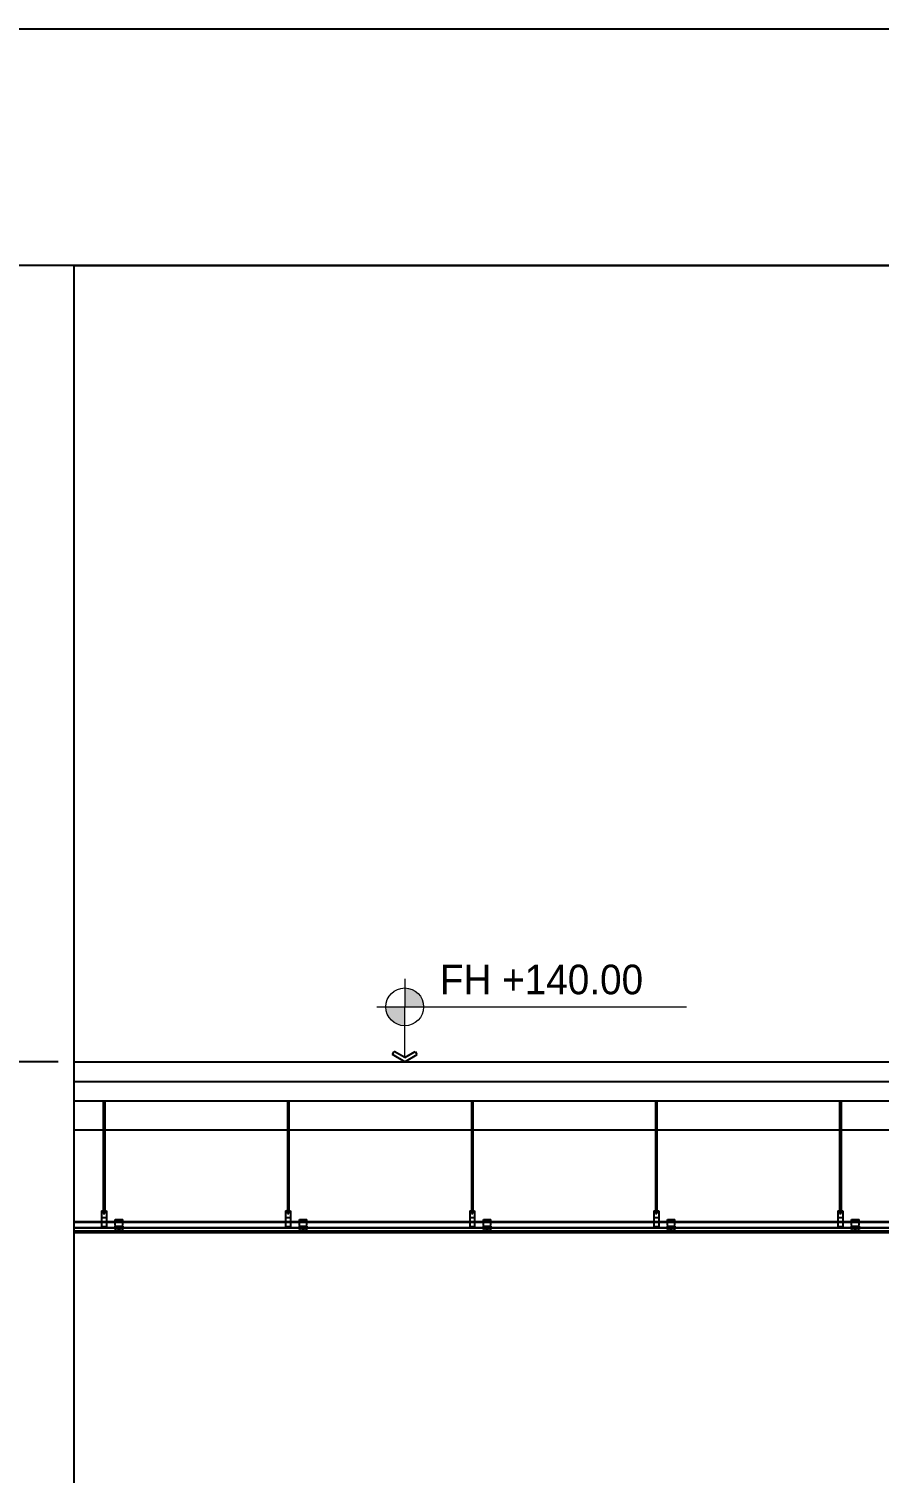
# Model space of a CAD drawing. Header units: millimetres. Extents: x 11948722 to 13111668, y -10771712 to -10232988.
# Drawn here: x 12265843 to 12272310, y -10535141 to -10524159 of the extents above; entities that cross this region are included whole.
import ezdxf

# ---------------------------------------------------------------- set-up
doc = ezdxf.new("R2010")
doc.units = ezdxf.units.MM
doc.header["$LTSCALE"] = 150
doc.header["$MEASUREMENT"] = 0
doc.linetypes.add('CEN', pattern=[6.2, 6, -0.1, 0, -0.1])
doc.linetypes.add('Xref-계단단면도$0$HIDDEN', pattern=[0.375, 0.25, -0.125])
doc.layers.get('0').update_dxf_attribs({"linetype": 'CONTINUOUS'})
doc.layers.get('Defpoints').update_dxf_attribs({"color": 117, "linetype": 'CONTINUOUS'})
for name, color, linetype in [('A-FIN-4', 9, 'CONTINUOUS'), ('A-중심선', 10, 'CEN'), ('CON-C', 2, 'CONTINUOUS'), ('INS', 251, 'CONTINUOUS'), ('Xref-계단단면도$0$3 dim0', 7, 'CONTINUOUS'), ('Xref-계단단면도$0$8', 8, 'CONTINUOUS'), ('Xref-계단단면도$0$A-TEX-SYM', 3, 'CONTINUOUS'), ('Xref-계단단면도$0$DIM', 7, 'CONTINUOUS'), ('Xref-계단단면도$0$FIN', 5, 'CONTINUOUS')]:
    doc.layers.add(name, color=color, linetype=linetype)
doc.layers.add('Xref-계단단면도$0$박스', color=6, linetype='CONTINUOUS', lineweight=15)
doc.styles.add('Xref-계단단면도$0$나눔고딕 Se', font='')
doc.styles.add('Xref-계단단면도$0$돋움', font='')
doc.styles.get('Xref-계단단면도$0$나눔고딕 Se').set_extended_font_data('Dotum')
doc.styles.get('Xref-계단단면도$0$돋움').set_extended_font_data('Dotum')
doc.dimstyles.new('Xref-계단단면도$0$A1-100', dxfattribs={"dimtxt": 3, "dimasz": 1, "dimexe": 2, "dimexo": 2, "dimgap": 1, "dimtad": 1, "dimdec": 0, "dimzin": 12, "dimdsep": 46, "dimlunit": 6, "dimtxsty": 'Xref-계단단면도$0$나눔고딕 Se', "dimblk1": 'Xref-계단단면도$0$DIMDOT', "dimblk2": 'Xref-계단단면도$0$DIMDOT', "dimsah": 1, "dimcen": -1, "dimdle": 2, "dimclrd": 256, "dimclre": 256, "dimclrt": 3, "dimadec": 0, "dimazin": 0, "dimtfac": 1, "dimtdec": 0, "dimtix": 1, "dimtmove": 2, "dimatfit": 3, "dimldrblk": 'Xref-계단단면도$0$DIMDOT', "dimfxl": 1, "dimtvp": 1, "dimtolj": 1, "dimtzin": 12, "dimlwd": -1, "dimlwe": -1, "dimarcsym": 0})

# ---------------------------------------------------------------- blocks, each defined once
blk = doc.blocks.new('Xref-계단단면도$0$DIMDOT')
at = {"color": 0}
blk.add_line((-2, 0), (2, 0), dxfattribs=at)
for radius in [0.5, 0.25]:
    blk.add_circle((0, 0), radius, dxfattribs=at)
blk = doc.blocks.new('*D78')
at = {"layer": 'Defpoints', "color": 0, "transparency": 16777216}
for p in [(12262587, -10532013), (12266187, -10532013), (12266187, -10566163)]:
    blk.add_point(p, dxfattribs=at)
at = {"layer": 'Xref-계단단면도$0$3 dim0', "transparency": 16777216}
for p, q in [((12266067, -10532013), (12262467, -10532013)), ((12262587, -10566103), (12262587, -10532073)), ((12266067, -10566163), (12262467, -10566163))]:
    blk.add_line(p, q, dxfattribs=at)
at = {"layer": 'Xref-계단단면도$0$3 dim0', "transparency": 16777216, "xscale": 60, "yscale": 60, "zscale": 60}
for p, rotation in [((12262587, -10532013), 90), ((12262587, -10566163), 270)]:
    blk.add_blockref('Xref-계단단면도$0$DIMDOT', p, dxfattribs=dict(at, rotation=rotation))
at = {"layer": 'Xref-계단단면도$0$3 dim0', "color": 3, "transparency": 16777216, "insert": (12262402, -10549088), "char_height": 210, "attachment_point": 5, "rotation": 90, "style": 'Xref-계단단면도$0$나눔고딕 Se'}
blk.add_mtext('\\A1;34,150', dxfattribs=at)
blk = doc.blocks.new('*D1046')
at = {"layer": 'Defpoints', "color": 0, "transparency": 16777216}
for p in [(12266187, -10532013), (12263187, -10536163), (12266187, -10536163)]:
    blk.add_point(p, dxfattribs=at)
at = {"layer": 'Xref-계단단면도$0$3 dim0', "transparency": 16777216}
for p, q in [((12266067, -10532013), (12263067, -10532013)), ((12263187, -10532073), (12263187, -10536103)), ((12266067, -10536163), (12263067, -10536163))]:
    blk.add_line(p, q, dxfattribs=at)
at = {"layer": 'Xref-계단단면도$0$3 dim0', "transparency": 16777216, "xscale": 60, "yscale": 60, "zscale": 60}
for p, rotation in [((12263187, -10532013), 90), ((12263187, -10536163), 270)]:
    blk.add_blockref('Xref-계단단면도$0$DIMDOT', p, dxfattribs=dict(at, rotation=rotation))
at = {"layer": 'Xref-계단단면도$0$3 dim0', "color": 3, "transparency": 16777216, "insert": (12263002, -10534088), "char_height": 210, "attachment_point": 5, "rotation": 90, "style": 'Xref-계단단면도$0$나눔고딕 Se'}
blk.add_mtext('\\A1;4,150', dxfattribs=at)
blk = doc.blocks.new('Xref-계단단면도$0$arrow1')
for p, q in [((0, 0), (0.286, 0.501)), ((0, 0), (0.286, -0.501)), ((0.165, 0), (0.41, 0.429)), ((0.165, 0), (0.41, -0.429)), ((0.286, 0.501), (0.41, 0.43)), ((0.286, -0.501), (0.41, -0.43))]:
    blk.add_line(p, q)

msp = doc.modelspace()

# ---------------------------------------------------------------- hatches: boundary and pattern name
at = {"layer": 'Xref-계단단면도$0$박스', "ltscale": 0.1}
h = msp.add_hatch(dxfattribs=at)
h.set_pattern_fill('ANSI31', color=256, scale=0.179786)
h.set_pattern_definition([(45, (0, 4150), (-0.015890984760856, 0.015890984760856), [])])
h.paths.add_polyline_path([(12268701.9, -10531452.3), (12268701.9, -10531596.1), (12268845.7, -10531596.1, 0.4142136)])
h.paths.add_polyline_path([(12268701.9, -10531596.1), (12268558.1, -10531596.1, 0.4142136), (12268701.9, -10531739.9)])

# ---------------------------------------------------------------- linework, layer by layer
at = {"layer": 'A-FIN-4'}
msp.add_line((12266187.3, -10532012.8), (12283813.3, -10532012.8), dxfattribs=at)
at = {"layer": 'A-중심선', "linetype": 'ByBlock', "ltscale": 0.5}
msp.add_line((12266187.3, -10532012.8), (12283813.3, -10532012.8), dxfattribs=at)
at = {"layer": 'CON-C', "ltscale": 1200}
for p, q in [((12266187.3, -10532162.8), (12283813.3, -10532162.8)), ((12283813.3, -10532312.8), (12266187.3, -10532312.8))]:
    msp.add_line(p, q, dxfattribs=at)
at = {"layer": 'Defpoints', "ltscale": 1200}
for points in [[(12251231.5, -10524159.4), (12295781.5, -10524159.4), (12295781.5, -10587159.4), (12251231.5, -10587159.4)], [(12253084.4, -10580484.4), (12294034.4, -10580484.4), (12294034.4, -10525959.4), (12253084.4, -10525959.4)], [(12266187.3, -10525959.4), (12283813.3, -10525959.4), (12283813.3, -10580443.8), (12266187.3, -10580443.8)]]:
    msp.add_lwpolyline(points, close=True, dxfattribs=at)
at = {"layer": 'INS'}
msp.add_line((12283813.3, -10532532.8), (12266187.3, -10532532.8), dxfattribs=at)
at = {"layer": 'Xref-계단단면도$0$8'}
for p, q in [((12266409.1, -10532312.8), (12266409.1, -10533144)), ((12266420.3, -10532312.8), (12266420.3, -10533144)), ((12267809.1, -10532312.8), (12267809.1, -10533144)), ((12267820.3, -10532312.8), (12267820.3, -10533144)), ((12269209.1, -10532312.8), (12269209.1, -10533144)), ((12269220.3, -10532312.8), (12269220.3, -10533144)), ((12270609.1, -10532312.8), (12270609.1, -10533144)), ((12270620.3, -10532312.8), (12270620.3, -10533144)), ((12272009.1, -10532312.8), (12272009.1, -10533144)), ((12272020.3, -10532312.8), (12272020.3, -10533144)), ((12266395.9, -10533147.8), (12266395.9, -10533266.5)), ((12266395.9, -10533147.8), (12266433.4, -10533147.8)), ((12266395.9, -10533151.5), (12266433.4, -10533151.5)), ((12266395.9, -10533197.8), (12266433.4, -10533197.8)), ((12266403.4, -10533144), (12266425.9, -10533144)), ((12266403.4, -10533144), (12266403.4, -10533147.8)), ((12266403.4, -10533151.5), (12266403.4, -10533155.3)), ((12266403.4, -10533155.3), (12266425.9, -10533155.3)), ((12266407.2, -10533144), (12266407.2, -10533147.8)), ((12266407.2, -10533151.5), (12266407.2, -10533155.3)), ((12266409.1, -10533139), (12266420.3, -10533139)), ((12266409.1, -10533141.5), (12266420.3, -10533141.5)), ((12266409.1, -10533155.3), (12266409.1, -10533166.5)), ((12266409.1, -10533156.5), (12266420.3, -10533156.5)), ((12266409.1, -10533159), (12266420.3, -10533159)), ((12266409.1, -10533161.5), (12266420.3, -10533161.5)), ((12266409.1, -10533164), (12266420.3, -10533164)), ((12266409.1, -10533164), (12266420.3, -10533164)), ((12266409.1, -10533166.5), (12266420.3, -10533166.5)), ((12266420.3, -10533155.3), (12266420.3, -10533166.5)), ((12266422.2, -10533144), (12266422.2, -10533147.8)), ((12266422.2, -10533151.5), (12266422.2, -10533155.3)), ((12266425.9, -10533144), (12266425.9, -10533147.8)), ((12266425.9, -10533151.5), (12266425.9, -10533155.3)), ((12266433.4, -10533147.8), (12266433.4, -10533266.5)), ((12266500.7, -10533214), (12266556.9, -10533214)), ((12266500.7, -10533257.8), (12266500.7, -10533214)), ((12266500.7, -10533216.5), (12266556.9, -10533216.5)), ((12266500.7, -10533225.3), (12266504.4, -10533225.3)), ((12266506.4, -10533225.3), (12266509.4, -10533225.3)), ((12266509.4, -10533219.4), (12266509.4, -10533214)), ((12266509.4, -10533225.3), (12266509.4, -10533221.1)), ((12266524.4, -10533219.4), (12266524.4, -10533214)), ((12266524.4, -10533225.3), (12266524.4, -10533221.1)), ((12266524.4, -10533225.3), (12266527.5, -10533225.3)), ((12266529.2, -10533225.3), (12266533.2, -10533225.3)), ((12266533.2, -10533219.4), (12266533.2, -10533214)), ((12266533.2, -10533225.3), (12266533.2, -10533221.1)), ((12266548.2, -10533219.4), (12266548.2, -10533214)), ((12266548.2, -10533225.3), (12266548.2, -10533221.1)), ((12266548.2, -10533225.3), (12266552, -10533225.3)), ((12266553.3, -10533225.3), (12266556.9, -10533225.3)), ((12266556.9, -10533257.8), (12266556.9, -10533214)), ((12267795.9, -10533147.8), (12267795.9, -10533266.5)), ((12267795.9, -10533147.8), (12267833.4, -10533147.8)), ((12267795.9, -10533151.5), (12267833.4, -10533151.5)), ((12267795.9, -10533197.8), (12267833.4, -10533197.8)), ((12267803.4, -10533144), (12267825.9, -10533144)), ((12267803.4, -10533144), (12267803.4, -10533147.8)), ((12267803.4, -10533151.5), (12267803.4, -10533155.3)), ((12267803.4, -10533155.3), (12267825.9, -10533155.3)), ((12267807.2, -10533144), (12267807.2, -10533147.8)), ((12267807.2, -10533151.5), (12267807.2, -10533155.3)), ((12267809.1, -10533139), (12267820.3, -10533139)), ((12267809.1, -10533141.5), (12267820.3, -10533141.5)), ((12267809.1, -10533155.3), (12267809.1, -10533166.5)), ((12267809.1, -10533156.5), (12267820.3, -10533156.5)), ((12267809.1, -10533159), (12267820.3, -10533159)), ((12267809.1, -10533161.5), (12267820.3, -10533161.5)), ((12267809.1, -10533164), (12267820.3, -10533164)), ((12267809.1, -10533164), (12267820.3, -10533164)), ((12267809.1, -10533166.5), (12267820.3, -10533166.5)), ((12267820.3, -10533155.3), (12267820.3, -10533166.5)), ((12267822.2, -10533144), (12267822.2, -10533147.8)), ((12267822.2, -10533151.5), (12267822.2, -10533155.3)), ((12267825.9, -10533144), (12267825.9, -10533147.8)), ((12267825.9, -10533151.5), (12267825.9, -10533155.3)), ((12267833.4, -10533147.8), (12267833.4, -10533266.5)), ((12267900.7, -10533214), (12267956.9, -10533214)), ((12267900.7, -10533257.8), (12267900.7, -10533214)), ((12267900.7, -10533216.5), (12267956.9, -10533216.5)), ((12267900.7, -10533225.3), (12267904.4, -10533225.3)), ((12267906.4, -10533225.3), (12267909.4, -10533225.3)), ((12267909.4, -10533219.4), (12267909.4, -10533214)), ((12267909.4, -10533225.3), (12267909.4, -10533221.1)), ((12267924.4, -10533219.4), (12267924.4, -10533214)), ((12267924.4, -10533225.3), (12267924.4, -10533221.1)), ((12267924.4, -10533225.3), (12267927.5, -10533225.3)), ((12267929.2, -10533225.3), (12267933.2, -10533225.3)), ((12267933.2, -10533219.4), (12267933.2, -10533214)), ((12267933.2, -10533225.3), (12267933.2, -10533221.1)), ((12267948.2, -10533219.4), (12267948.2, -10533214)), ((12267948.2, -10533225.3), (12267948.2, -10533221.1)), ((12267948.2, -10533225.3), (12267952, -10533225.3)), ((12267953.3, -10533225.3), (12267956.9, -10533225.3)), ((12267956.9, -10533257.8), (12267956.9, -10533214)), ((12269195.9, -10533147.8), (12269195.9, -10533266.5)), ((12269195.9, -10533147.8), (12269233.4, -10533147.8)), ((12269195.9, -10533151.5), (12269233.4, -10533151.5)), ((12269195.9, -10533197.8), (12269233.4, -10533197.8)), ((12269203.4, -10533144), (12269225.9, -10533144)), ((12269203.4, -10533144), (12269203.4, -10533147.8)), ((12269203.4, -10533151.5), (12269203.4, -10533155.3)), ((12269203.4, -10533155.3), (12269225.9, -10533155.3)), ((12269207.2, -10533144), (12269207.2, -10533147.8)), ((12269207.2, -10533151.5), (12269207.2, -10533155.3)), ((12269209.1, -10533139), (12269220.3, -10533139)), ((12269209.1, -10533141.5), (12269220.3, -10533141.5)), ((12269209.1, -10533155.3), (12269209.1, -10533166.5)), ((12269209.1, -10533156.5), (12269220.3, -10533156.5)), ((12269209.1, -10533159), (12269220.3, -10533159)), ((12269209.1, -10533161.5), (12269220.3, -10533161.5)), ((12269209.1, -10533164), (12269220.3, -10533164)), ((12269209.1, -10533164), (12269220.3, -10533164)), ((12269209.1, -10533166.5), (12269220.3, -10533166.5)), ((12269220.3, -10533155.3), (12269220.3, -10533166.5)), ((12269222.2, -10533144), (12269222.2, -10533147.8)), ((12269222.2, -10533151.5), (12269222.2, -10533155.3)), ((12269225.9, -10533144), (12269225.9, -10533147.8)), ((12269225.9, -10533151.5), (12269225.9, -10533155.3)), ((12269233.4, -10533147.8), (12269233.4, -10533266.5)), ((12269300.7, -10533214), (12269356.9, -10533214)), ((12269300.7, -10533257.8), (12269300.7, -10533214)), ((12269300.7, -10533216.5), (12269356.9, -10533216.5)), ((12269300.7, -10533225.3), (12269304.4, -10533225.3)), ((12269306.4, -10533225.3), (12269309.4, -10533225.3)), ((12269309.4, -10533219.4), (12269309.4, -10533214)), ((12269309.4, -10533225.3), (12269309.4, -10533221.1)), ((12269324.4, -10533219.4), (12269324.4, -10533214)), ((12269324.4, -10533225.3), (12269324.4, -10533221.1)), ((12269324.4, -10533225.3), (12269327.5, -10533225.3)), ((12269329.2, -10533225.3), (12269333.2, -10533225.3)), ((12269333.2, -10533219.4), (12269333.2, -10533214)), ((12269333.2, -10533225.3), (12269333.2, -10533221.1)), ((12269348.2, -10533219.4), (12269348.2, -10533214)), ((12269348.2, -10533225.3), (12269348.2, -10533221.1)), ((12269348.2, -10533225.3), (12269352, -10533225.3)), ((12269353.3, -10533225.3), (12269356.9, -10533225.3)), ((12269356.9, -10533257.8), (12269356.9, -10533214)), ((12270595.9, -10533147.8), (12270595.9, -10533266.5)), ((12270595.9, -10533147.8), (12270633.4, -10533147.8)), ((12270595.9, -10533151.5), (12270633.4, -10533151.5)), ((12270595.9, -10533197.8), (12270633.4, -10533197.8)), ((12270603.4, -10533144), (12270625.9, -10533144)), ((12270603.4, -10533144), (12270603.4, -10533147.8)), ((12270603.4, -10533151.5), (12270603.4, -10533155.3)), ((12270603.4, -10533155.3), (12270625.9, -10533155.3)), ((12270607.2, -10533144), (12270607.2, -10533147.8)), ((12270607.2, -10533151.5), (12270607.2, -10533155.3)), ((12270609.1, -10533139), (12270620.3, -10533139)), ((12270609.1, -10533141.5), (12270620.3, -10533141.5)), ((12270609.1, -10533155.3), (12270609.1, -10533166.5)), ((12270609.1, -10533156.5), (12270620.3, -10533156.5)), ((12270609.1, -10533159), (12270620.3, -10533159)), ((12270609.1, -10533161.5), (12270620.3, -10533161.5)), ((12270609.1, -10533164), (12270620.3, -10533164)), ((12270609.1, -10533164), (12270620.3, -10533164)), ((12270609.1, -10533166.5), (12270620.3, -10533166.5)), ((12270620.3, -10533155.3), (12270620.3, -10533166.5)), ((12270622.2, -10533144), (12270622.2, -10533147.8)), ((12270622.2, -10533151.5), (12270622.2, -10533155.3)), ((12270625.9, -10533144), (12270625.9, -10533147.8)), ((12270625.9, -10533151.5), (12270625.9, -10533155.3)), ((12270633.4, -10533147.8), (12270633.4, -10533266.5)), ((12270700.7, -10533214), (12270756.9, -10533214)), ((12270700.7, -10533257.8), (12270700.7, -10533214)), ((12270700.7, -10533216.5), (12270756.9, -10533216.5)), ((12270700.7, -10533225.3), (12270704.4, -10533225.3)), ((12270706.4, -10533225.3), (12270709.4, -10533225.3)), ((12270709.4, -10533219.4), (12270709.4, -10533214)), ((12270709.4, -10533225.3), (12270709.4, -10533221.1)), ((12270724.4, -10533219.4), (12270724.4, -10533214)), ((12270724.4, -10533225.3), (12270724.4, -10533221.1)), ((12270724.4, -10533225.3), (12270727.5, -10533225.3)), ((12270729.2, -10533225.3), (12270733.2, -10533225.3)), ((12270733.2, -10533219.4), (12270733.2, -10533214)), ((12270733.2, -10533225.3), (12270733.2, -10533221.1)), ((12270748.2, -10533219.4), (12270748.2, -10533214)), ((12270748.2, -10533225.3), (12270748.2, -10533221.1)), ((12270748.2, -10533225.3), (12270752, -10533225.3)), ((12270753.3, -10533225.3), (12270756.9, -10533225.3)), ((12270756.9, -10533257.8), (12270756.9, -10533214)), ((12271995.9, -10533147.8), (12271995.9, -10533266.5)), ((12271995.9, -10533147.8), (12272033.4, -10533147.8)), ((12271995.9, -10533151.5), (12272033.4, -10533151.5)), ((12271995.9, -10533197.8), (12272033.4, -10533197.8)), ((12272003.4, -10533144), (12272025.9, -10533144)), ((12272003.4, -10533144), (12272003.4, -10533147.8)), ((12272003.4, -10533151.5), (12272003.4, -10533155.3)), ((12272003.4, -10533155.3), (12272025.9, -10533155.3)), ((12272007.2, -10533144), (12272007.2, -10533147.8)), ((12272007.2, -10533151.5), (12272007.2, -10533155.3)), ((12272009.1, -10533139), (12272020.3, -10533139)), ((12272009.1, -10533141.5), (12272020.3, -10533141.5)), ((12272009.1, -10533155.3), (12272009.1, -10533166.5)), ((12272009.1, -10533156.5), (12272020.3, -10533156.5)), ((12272009.1, -10533159), (12272020.3, -10533159)), ((12272009.1, -10533161.5), (12272020.3, -10533161.5)), ((12272009.1, -10533164), (12272020.3, -10533164)), ((12272009.1, -10533164), (12272020.3, -10533164)), ((12272009.1, -10533166.5), (12272020.3, -10533166.5)), ((12272020.3, -10533155.3), (12272020.3, -10533166.5)), ((12272022.2, -10533144), (12272022.2, -10533147.8)), ((12272022.2, -10533151.5), (12272022.2, -10533155.3)), ((12272025.9, -10533144), (12272025.9, -10533147.8)), ((12272025.9, -10533151.5), (12272025.9, -10533155.3)), ((12272033.4, -10533147.8), (12272033.4, -10533266.5)), ((12272100.7, -10533214), (12272156.9, -10533214)), ((12272100.7, -10533257.8), (12272100.7, -10533214)), ((12272100.7, -10533216.5), (12272156.9, -10533216.5)), ((12272100.7, -10533225.3), (12272104.4, -10533225.3)), ((12272106.4, -10533225.3), (12272109.4, -10533225.3)), ((12272109.4, -10533219.4), (12272109.4, -10533214)), ((12272109.4, -10533225.3), (12272109.4, -10533221.1)), ((12272124.4, -10533219.4), (12272124.4, -10533214)), ((12272124.4, -10533225.3), (12272124.4, -10533221.1)), ((12272124.4, -10533225.3), (12272127.5, -10533225.3)), ((12272129.2, -10533225.3), (12272133.2, -10533225.3)), ((12272133.2, -10533219.4), (12272133.2, -10533214)), ((12272133.2, -10533225.3), (12272133.2, -10533221.1)), ((12272148.2, -10533219.4), (12272148.2, -10533214)), ((12272148.2, -10533225.3), (12272148.2, -10533221.1)), ((12272148.2, -10533225.3), (12272152, -10533225.3)), ((12272153.3, -10533225.3), (12272156.9, -10533225.3)), ((12272156.9, -10533257.8), (12272156.9, -10533214)), ((12266395.9, -10533266.5), (12266433.4, -10533266.5)), ((12266506.9, -10533264), (12266500.7, -10533257.8)), ((12266500.7, -10533264), (12266506.9, -10533264)), ((12266500.7, -10533287.8), (12266500.7, -10533264)), ((12266508.2, -10533287.8), (12266500.7, -10533287.8)), ((12266503.2, -10533285.3), (12266503.2, -10533266.5)), ((12266503.2, -10533266.5), (12266506.9, -10533266.5)), ((12266503.2, -10533274), (12266554.4, -10533274)), ((12266506.1, -10533285.3), (12266503.2, -10533285.3)), ((12266506.9, -10533266.5), (12266506.9, -10533264)), ((12266506.9, -10533264), (12266550.7, -10533264)), ((12266536.9, -10533287.8), (12266520.7, -10533287.8)), ((12266534.8, -10533285.3), (12266522.8, -10533285.3)), ((12266556.9, -10533287.8), (12266549.4, -10533287.8)), ((12266550.7, -10533264), (12266556.9, -10533257.8)), ((12266550.7, -10533266.5), (12266550.7, -10533264)), ((12266550.7, -10533264), (12266556.9, -10533264)), ((12266550.7, -10533266.5), (12266554.4, -10533266.5)), ((12266554.4, -10533285.3), (12266551.6, -10533285.3)), ((12266554.4, -10533266.5), (12266554.4, -10533285.3)), ((12266556.9, -10533264), (12266556.9, -10533287.8)), ((12267795.9, -10533266.5), (12267833.4, -10533266.5)), ((12267906.9, -10533264), (12267900.7, -10533257.8)), ((12267900.7, -10533264), (12267906.9, -10533264)), ((12267900.7, -10533287.8), (12267900.7, -10533264)), ((12267908.2, -10533287.8), (12267900.7, -10533287.8)), ((12267903.2, -10533285.3), (12267903.2, -10533266.5)), ((12267903.2, -10533266.5), (12267906.9, -10533266.5)), ((12267903.2, -10533274), (12267954.4, -10533274)), ((12267906.1, -10533285.3), (12267903.2, -10533285.3)), ((12267906.9, -10533264), (12267950.7, -10533264)), ((12267906.9, -10533266.5), (12267906.9, -10533264)), ((12267936.9, -10533287.8), (12267920.7, -10533287.8)), ((12267934.8, -10533285.3), (12267922.8, -10533285.3)), ((12267956.9, -10533287.8), (12267949.4, -10533287.8)), ((12267950.7, -10533264), (12267956.9, -10533257.8)), ((12267950.7, -10533264), (12267956.9, -10533264)), ((12267950.7, -10533266.5), (12267950.7, -10533264)), ((12267950.7, -10533266.5), (12267954.4, -10533266.5)), ((12267954.4, -10533285.3), (12267951.6, -10533285.3)), ((12267954.4, -10533266.5), (12267954.4, -10533285.3)), ((12267956.9, -10533264), (12267956.9, -10533287.8)), ((12269195.9, -10533266.5), (12269233.4, -10533266.5)), ((12269306.9, -10533264), (12269300.7, -10533257.8)), ((12269300.7, -10533264), (12269306.9, -10533264)), ((12269300.7, -10533287.8), (12269300.7, -10533264)), ((12269308.2, -10533287.8), (12269300.7, -10533287.8)), ((12269303.2, -10533285.3), (12269303.2, -10533266.5)), ((12269303.2, -10533266.5), (12269306.9, -10533266.5)), ((12269303.2, -10533274), (12269354.4, -10533274)), ((12269306.1, -10533285.3), (12269303.2, -10533285.3)), ((12269306.9, -10533264), (12269350.7, -10533264)), ((12269306.9, -10533266.5), (12269306.9, -10533264)), ((12269336.9, -10533287.8), (12269320.7, -10533287.8)), ((12269334.8, -10533285.3), (12269322.8, -10533285.3)), ((12269356.9, -10533287.8), (12269349.4, -10533287.8)), ((12269350.7, -10533264), (12269356.9, -10533257.8)), ((12269350.7, -10533264), (12269356.9, -10533264)), ((12269350.7, -10533266.5), (12269350.7, -10533264)), ((12269350.7, -10533266.5), (12269354.4, -10533266.5)), ((12269354.4, -10533285.3), (12269351.6, -10533285.3)), ((12269354.4, -10533266.5), (12269354.4, -10533285.3)), ((12269356.9, -10533264), (12269356.9, -10533287.8)), ((12270595.9, -10533266.5), (12270633.4, -10533266.5)), ((12270706.9, -10533264), (12270700.7, -10533257.8)), ((12270700.7, -10533264), (12270706.9, -10533264)), ((12270700.7, -10533287.8), (12270700.7, -10533264)), ((12270708.2, -10533287.8), (12270700.7, -10533287.8)), ((12270703.2, -10533285.3), (12270703.2, -10533266.5)), ((12270703.2, -10533266.5), (12270706.9, -10533266.5)), ((12270703.2, -10533274), (12270754.4, -10533274)), ((12270706.1, -10533285.3), (12270703.2, -10533285.3)), ((12270706.9, -10533264), (12270750.7, -10533264)), ((12270706.9, -10533266.5), (12270706.9, -10533264)), ((12270736.9, -10533287.8), (12270720.7, -10533287.8)), ((12270734.8, -10533285.3), (12270722.8, -10533285.3)), ((12270756.9, -10533287.8), (12270749.4, -10533287.8)), ((12270750.7, -10533264), (12270756.9, -10533257.8)), ((12270750.7, -10533264), (12270756.9, -10533264)), ((12270750.7, -10533266.5), (12270750.7, -10533264)), ((12270750.7, -10533266.5), (12270754.4, -10533266.5)), ((12270754.4, -10533285.3), (12270751.6, -10533285.3)), ((12270754.4, -10533266.5), (12270754.4, -10533285.3)), ((12270756.9, -10533264), (12270756.9, -10533287.8)), ((12271995.9, -10533266.5), (12272033.4, -10533266.5)), ((12272106.9, -10533264), (12272100.7, -10533257.8)), ((12272100.7, -10533264), (12272106.9, -10533264)), ((12272100.7, -10533287.8), (12272100.7, -10533264)), ((12272108.2, -10533287.8), (12272100.7, -10533287.8)), ((12272103.2, -10533285.3), (12272103.2, -10533266.5)), ((12272103.2, -10533266.5), (12272106.9, -10533266.5)), ((12272103.2, -10533274), (12272154.4, -10533274)), ((12272106.1, -10533285.3), (12272103.2, -10533285.3)), ((12272106.9, -10533264), (12272150.7, -10533264)), ((12272106.9, -10533266.5), (12272106.9, -10533264)), ((12272136.9, -10533287.8), (12272120.7, -10533287.8)), ((12272134.8, -10533285.3), (12272122.8, -10533285.3)), ((12272156.9, -10533287.8), (12272149.4, -10533287.8)), ((12272150.7, -10533264), (12272156.9, -10533257.8)), ((12272150.7, -10533264), (12272156.9, -10533264)), ((12272150.7, -10533266.5), (12272150.7, -10533264)), ((12272150.7, -10533266.5), (12272154.4, -10533266.5)), ((12272154.4, -10533285.3), (12272151.6, -10533285.3)), ((12272154.4, -10533266.5), (12272154.4, -10533285.3)), ((12272156.9, -10533264), (12272156.9, -10533287.8))]:
    msp.add_line(p, q, dxfattribs=at)
at = {"layer": 'Xref-계단단면도$0$8', "linetype": 'Xref-계단단면도$0$HIDDEN', "ltscale": 0.1}
for p, q in [((12266187.3, -10533232.8), (12283813.3, -10533232.8)), ((12266187.3, -10533272.8), (12283813.3, -10533272.8))]:
    msp.add_line(p, q, dxfattribs=at)
at = {"layer": 'Xref-계단단면도$0$8'}
for centre, radius, start, end in [((12266514.4, -10533287.8), 8.75, 16.60155, 163.39845), ((12266514.4, -10533287.8), 6.25, 0, 180), ((12266543.2, -10533287.8), 8.75, 16.60155, 163.39845), ((12266543.2, -10533287.8), 6.25, 0, 180), ((12267914.4, -10533287.8), 8.75, 16.60155, 163.39845), ((12267914.4, -10533287.8), 6.25, 0, 180), ((12267943.2, -10533287.8), 8.75, 16.60155, 163.39845), ((12267943.2, -10533287.8), 6.25, 0, 180), ((12269314.4, -10533287.8), 8.75, 16.60155, 163.39845), ((12269314.4, -10533287.8), 6.25, 0, 180), ((12269343.2, -10533287.8), 8.75, 16.60155, 163.39845), ((12269343.2, -10533287.8), 6.25, 0, 180), ((12270714.4, -10533287.8), 8.75, 16.60155, 163.39845), ((12270714.4, -10533287.8), 6.25, 0, 180), ((12270743.2, -10533287.8), 8.75, 16.60155, 163.39845), ((12270743.2, -10533287.8), 6.25, 0, 180), ((12272114.4, -10533287.8), 8.75, 16.60155, 163.39845), ((12272114.4, -10533287.8), 6.25, 0, 180), ((12272143.2, -10533287.8), 8.75, 16.60155, 163.39845), ((12272143.2, -10533287.8), 6.25, 0, 180)]:
    msp.add_arc(centre, radius, start, end, dxfattribs=at)
at = {"layer": 'Xref-계단단면도$0$FIN', "color": 8}
for p, q in [((12266187.3, -10533229), (12283813.3, -10533229)), ((12266187.3, -10533276.5), (12283813.3, -10533276.5))]:
    msp.add_line(p, q, dxfattribs=at)
at = {"layer": 'Xref-계단단면도$0$FIN', "color": 150}
for p, q in [((12266187.3, -10533300.3), (12283813.3, -10533300.3)), ((12266187.3, -10533312.8), (12283813.3, -10533312.8))]:
    msp.add_line(p, q, dxfattribs=at)
at = {"layer": 'Xref-계단단면도$0$박스', "ltscale": 0.1}
for p, q in [((12268701.9, -10531383.9), (12268701.9, -10531596.1)), ((12268489.7, -10531596.1), (12270843.8, -10531596.1)), ((12268701.9, -10531981.9), (12268701.9, -10531596.1))]:
    msp.add_line(p, q, dxfattribs=at)
msp.add_circle((12268701.9, -10531596.1), 143.8, dxfattribs=at)

# ---------------------------------------------------------------- block references
at = {"layer": 'Xref-계단단면도$0$DIM', "ltscale": 0.1, "xscale": 187.5, "yscale": 187.5, "zscale": 187.5, "rotation": 90.00000000000001}
msp.add_blockref('Xref-계단단면도$0$arrow1', (12268701.9, -10532012.8), dxfattribs=at)

# ---------------------------------------------------------------- texts
at = {"layer": 'Xref-계단단면도$0$A-TEX-SYM', "style": 'Xref-계단단면도$0$돋움'}
msp.add_text('FH +140.00', height=225, dxfattribs=at).set_placement((12268968.6, -10531500.4))

# ---------------------------------------------------------------- dimensions: what is measured, and where the dimension line sits
at = {"layer": 'Xref-계단단면도$0$3 dim0'}
for base, p1, p2, picture, middle in [((12262587.3, -10532012.8), (12266187.3, -10566162.8), (12266187.3, -10532012.8), '*D78', (12262402, -10549087.8)), ((12263187.3, -10536162.8), (12266187.3, -10532012.8), (12266187.3, -10536162.8), '*D1046', (12263002, -10534087.8))]:
    dim = msp.add_linear_dim(base=base, p1=p1, p2=p2, angle=90, dimstyle='Xref-계단단면도$0$A1-100', override={"dimscale": 60, "dimtxt": 3.5}, dxfattribs=at)
    dim.commit()
    dim.dimension.update_dxf_attribs({"geometry": picture, "text_midpoint": middle})

doc.saveas('drawing.dxf')
